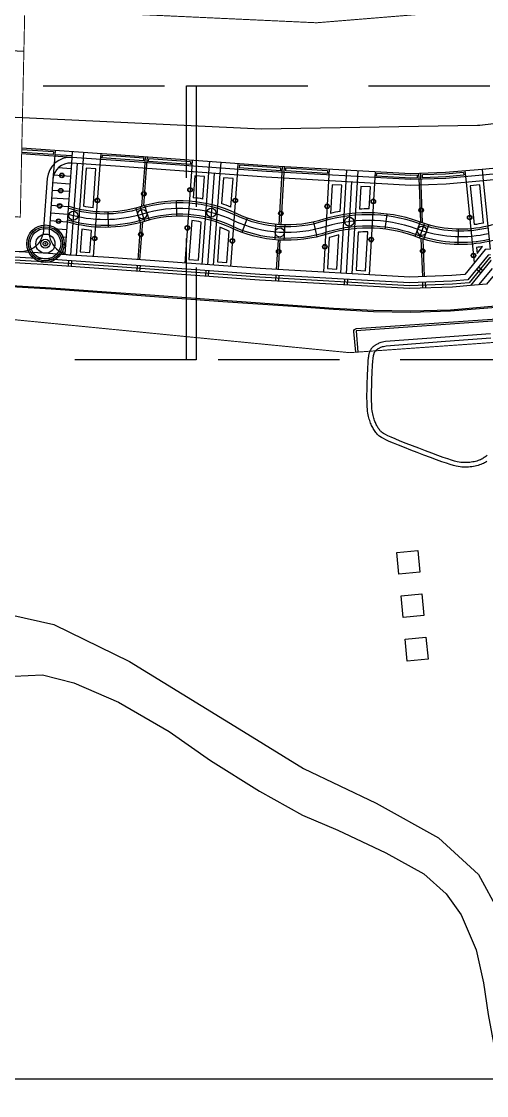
# Model space of a CAD drawing. Header units: millimetres. Extents: x -244126 to 368105, y -173968 to 259060.
# Drawn here: x -167372 to -166847, y 86745 to 87957 of the extents above; entities that cross this region are included whole.
import ezdxf
from ezdxf.xclip import XClip

# ---------------------------------------------------------------- set-up
doc = ezdxf.new("R2010")
doc.units = ezdxf.units.MM
doc.header["$MEASUREMENT"] = 0
doc.header["$XCLIPFRAME"] = 0
doc.linetypes.add('HIDDEN', pattern=[9.525, 6.35, -3.175])
for name, color, linetype in [('CONTOUR 0.50M', 8, 'Continuous'), ('CPP-LINE1', 1, 'Continuous'), ('POCH Draft 01', 241, 'Continuous'), ('Top Slope', 11, 'Continuous'), ('WALL', 2, 'Continuous')]:
    doc.layers.add(name, color=color, linetype=linetype)

# ---------------------------------------------------------------- blocks, each defined once
blk = doc.blocks.new('A$Cd4a0c64f')
at = {"layer": 'POCH Draft 01', "color": 8}
blk.add_lwpolyline([(1672.75, 549.33), (1648.14, 550.6)], dxfattribs=at)
blk = doc.blocks.new('A$C69619acb')
at = {"layer": 'WALL', "color": 1}
for p, q in [((1853.09, 798.4), (1853.16, 799.17)), ((1853.16, 799.17), (1853.23, 799.8)), ((1853.23, 799.8), (1853.3, 800.3)), ((1853.3, 800.3), (1853.37, 800.73)), ((1853.37, 800.73), (1853.44, 801.1)), ((1853.44, 801.1), (1853.52, 801.45)), ((1853.52, 801.45), (1853.6, 801.79)), ((1853.6, 801.79), (1853.69, 802.11)), ((1853.69, 802.11), (1853.79, 802.42)), ((1853.79, 802.42), (1853.89, 802.72)), ((1853.89, 802.72), (1853.99, 803)), ((1854.01, 803.05), (1853.99, 803)), ((1855.48, 798.2), (1855.55, 798.93)), ((1855.55, 798.93), (1855.61, 799.5)), ((1855.61, 799.5), (1855.67, 799.94)), ((1855.67, 799.94), (1855.73, 800.29)), ((1855.73, 800.29), (1855.79, 800.61)), ((1855.79, 800.61), (1855.86, 800.91)), ((1855.86, 800.91), (1855.93, 801.19)), ((1855.93, 801.19), (1856, 801.45)), ((1856, 801.45), (1856.07, 801.69)), ((1856.07, 801.69), (1856.15, 801.91)), ((1856.15, 801.91), (1856.22, 802.11)), ((1856.22, 802.11), (1856.3, 802.3)), ((1856.3, 802.3), (1856.38, 802.47)), ((1856.38, 802.47), (1856.47, 802.63)), ((1856.47, 802.63), (1856.55, 802.78)), ((1856.55, 802.78), (1856.65, 802.93)), ((1856.65, 802.93), (1856.74, 803.07)), ((1856.74, 803.07), (1856.85, 803.2)), ((1856.85, 803.2), (1856.89, 803.25)), ((1852.69, 791.21), (1852.77, 793.13)), ((1852.77, 793.13), (1852.86, 794.83)), ((1852.86, 794.83), (1852.94, 796.26)), ((1852.94, 796.26), (1853.02, 797.44)), ((1853.02, 797.44), (1853.09, 798.4)), ((1855.09, 791.11), (1855.17, 793.02)), ((1855.17, 793.02), (1855.26, 794.71)), ((1855.26, 794.71), (1855.34, 796.12)), ((1855.34, 796.12), (1855.41, 797.27)), ((1855.41, 797.27), (1855.48, 798.2)), ((1852.53, 786.95), (1852.6, 789.13)), ((1852.6, 789.13), (1852.69, 791.21)), ((1854.93, 786.87), (1855, 789.04)), ((1855, 789.04), (1855.09, 791.11)), ((1852.38, 780.46), (1852.41, 782.55)), ((1852.41, 782.55), (1852.46, 784.74)), ((1852.46, 784.74), (1852.53, 786.95)), ((1854.78, 780.44), (1854.81, 782.51)), ((1854.81, 782.51), (1854.86, 784.67)), ((1854.86, 784.67), (1854.93, 786.87)), ((1852.38, 778.52), (1852.38, 780.46)), ((1852.4, 776.79), (1852.38, 778.52)), ((1852.45, 775.25), (1852.4, 776.79)), ((1854.78, 778.53), (1854.78, 780.44)), ((1854.8, 776.84), (1854.78, 778.53)), ((1854.84, 775.36), (1854.8, 776.84)), ((1852.52, 773.89), (1852.45, 775.25)), ((1852.62, 772.68), (1852.52, 773.89)), ((1852.74, 771.6), (1852.62, 772.68)), ((1852.87, 770.63), (1852.74, 771.6)), ((1853.03, 769.74), (1852.87, 770.63)), ((1854.91, 774.05), (1854.84, 775.36)), ((1855.01, 772.91), (1854.91, 774.05)), ((1855.12, 771.9), (1855.01, 772.91)), ((1855.24, 771.01), (1855.12, 771.9)), ((1855.39, 770.2), (1855.24, 771.01)), ((1853.21, 768.92), (1853.03, 769.74)), ((1853.4, 768.14), (1853.21, 768.92)), ((1853.6, 767.4), (1853.4, 768.14)), ((1853.82, 766.69), (1853.6, 767.4)), ((1854.06, 766.02), (1853.82, 766.69)), ((1854.3, 765.37), (1854.06, 766.02)), ((1854.56, 764.76), (1854.3, 765.37)), ((1855.55, 769.45), (1855.39, 770.2)), ((1855.72, 768.74), (1855.55, 769.45)), ((1855.91, 768.07), (1855.72, 768.74)), ((1856.1, 767.44), (1855.91, 768.07)), ((1856.31, 766.83), (1856.1, 767.44)), ((1856.53, 766.26), (1856.31, 766.83)), ((1856.76, 765.71), (1856.53, 766.26)), ((1857, 765.17), (1856.76, 765.71)), ((1857.25, 764.66), (1857, 765.17)), ((1854.82, 764.16), (1854.56, 764.76)), ((1855.1, 763.59), (1854.82, 764.16)), ((1855.38, 763.04), (1855.1, 763.59)), ((1855.67, 762.5), (1855.38, 763.04)), ((1855.98, 761.98), (1855.67, 762.5)), ((1856.29, 761.48), (1855.98, 761.98)), ((1856.61, 761), (1856.29, 761.48)), ((1856.95, 760.53), (1856.61, 761)), ((1857.3, 760.09), (1856.95, 760.53)), ((1857.5, 764.16), (1857.25, 764.66)), ((1857.66, 759.66), (1857.3, 760.09)), ((1857.76, 763.68), (1857.5, 764.16)), ((1858.04, 759.24), (1857.66, 759.66)), ((1858.03, 763.22), (1857.76, 763.68)), ((1858.3, 762.78), (1858.03, 763.22)), ((1858.51, 758.82), (1858.04, 759.24)), ((1858.58, 762.37), (1858.3, 762.78)), ((1858.87, 761.97), (1858.58, 762.37)), ((1859.16, 761.6), (1858.87, 761.97)), ((1859.45, 761.25), (1859.16, 761.6)), ((1859.73, 760.95), (1859.45, 761.25)), ((1860.04, 760.68), (1859.73, 760.95)), ((1860.46, 760.36), (1860.04, 760.68)), ((1861.11, 759.95), (1860.46, 760.36)), ((1862.05, 759.44), (1861.11, 759.95)), ((1863.35, 758.8), (1862.05, 759.44)), ((1859.1, 758.38), (1858.51, 758.82)), ((1859.9, 757.88), (1859.1, 758.38)), ((1860.95, 757.3), (1859.9, 757.88)), ((1862.32, 756.63), (1860.95, 757.3)), ((1864.07, 755.84), (1862.32, 756.63)), ((1865.04, 758.03), (1863.35, 758.8)), ((1866.26, 754.9), (1864.07, 755.84)), ((1867.19, 757.11), (1865.04, 758.03)), ((1868.92, 753.8), (1866.26, 754.9)), ((1869.83, 756.03), (1867.19, 757.11)), ((1871.97, 752.58), (1868.92, 753.8)), ((1872.85, 754.81), (1869.83, 756.03)), ((1876.14, 753.52), (1872.85, 754.81)), ((1879.58, 752.2), (1876.14, 753.52)), ((1875.27, 751.29), (1871.97, 752.58)), ((1878.72, 749.96), (1875.27, 751.29)), ((1882.2, 748.64), (1878.72, 749.96)), ((1883.04, 750.88), (1879.58, 752.2)), ((1885.57, 747.38), (1882.2, 748.64)), ((1886.4, 749.63), (1883.04, 750.88)), ((1889.55, 748.48), (1886.4, 749.63)), ((1892.35, 747.48), (1889.55, 748.48)), ((1914.55, 747.96), (1914.16, 747.64)), ((1914.91, 748.31), (1914.55, 747.96)), ((1915.28, 748.7), (1914.91, 748.31)), ((1888.73, 746.22), (1885.57, 747.38)), ((1891.56, 745.21), (1888.73, 746.22)), ((1893.96, 744.39), (1891.56, 745.21)), ((1894.72, 746.67), (1892.35, 747.48)), ((1895.96, 743.74), (1893.96, 744.39)), ((1896.68, 746.03), (1894.72, 746.67)), ((1897.63, 743.24), (1895.96, 743.74)), ((1898.28, 745.55), (1896.68, 746.03)), ((1899.01, 742.87), (1897.63, 743.24)), ((1899.58, 745.2), (1898.28, 745.55)), ((1900.18, 742.62), (1899.01, 742.87)), ((1900.63, 744.97), (1899.58, 745.2)), ((1901.19, 742.45), (1900.18, 742.62)), ((1901.5, 744.83), (1900.63, 744.97)), ((1902.09, 742.36), (1901.19, 742.45)), ((1902.27, 744.75), (1901.5, 744.83)), ((1902.95, 742.32), (1902.09, 742.36)), ((1903.02, 744.72), (1902.27, 744.75)), ((1903.82, 742.31), (1902.95, 742.32)), ((1903.8, 744.71), (1903.02, 744.72)), ((1904.6, 744.73), (1903.8, 744.71)), ((1904.69, 742.33), (1903.82, 742.31)), ((1905.4, 744.77), (1904.6, 744.73)), ((1905.57, 742.38), (1904.69, 742.33)), ((1906.19, 744.84), (1905.4, 744.77)), ((1906.45, 742.46), (1905.57, 742.38)), ((1906.98, 744.94), (1906.19, 744.84)), ((1907.31, 742.56), (1906.45, 742.46)), ((1907.75, 745.06), (1906.98, 744.94)), ((1908.16, 742.7), (1907.31, 742.56)), ((1908.5, 745.2), (1907.75, 745.06)), ((1909, 742.86), (1908.16, 742.7)), ((1909.22, 745.37), (1908.5, 745.2)), ((1909.8, 743.04), (1909, 742.86)), ((1909.9, 745.55), (1909.22, 745.37)), ((1910.58, 743.25), (1909.8, 743.04)), ((1910.55, 745.76), (1909.9, 745.55)), ((1911.16, 745.98), (1910.55, 745.76)), ((1911.32, 743.49), (1910.58, 743.25)), ((1911.74, 746.22), (1911.16, 745.98)), ((1912.03, 743.74), (1911.32, 743.49)), ((1912.29, 746.48), (1911.74, 746.22)), ((1912.71, 744.02), (1912.03, 743.74)), ((1912.8, 746.75), (1912.29, 746.48)), ((1913.35, 744.33), (1912.71, 744.02)), ((1913.29, 747.03), (1912.8, 746.75)), ((1913.74, 747.33), (1913.29, 747.03)), ((1913.97, 744.65), (1913.35, 744.33)), ((1914.16, 747.64), (1913.74, 747.33)), ((1914.56, 745), (1913.97, 744.65)), ((1915.11, 745.36), (1914.56, 745))]:
    blk.add_line(p, q, dxfattribs=at)
for points in [[(1665.98, 664.97), (1688.5, 660.04), (1728.05, 640.54), (1755.65, 623.65), (1787.73, 604.02), (1819.15, 584.64), (1857.16, 566.33), (1889.9, 548.25), (1910.81, 529), (1921.5, 509.55), (1927.63, 484.42), (1932.31, 463.26), (1936.37, 437.59), (1944.34, 407.33), (1956.2, 377.61), (1966.23, 362.07), (1982.75, 343.75)], [(1667.54, 632.87), (1682.42, 633.53), (1698.98, 629.37), (1722.26, 619.38), (1748.88, 604.01), (1770.4, 588.76), (1796.03, 572.78), (1818.67, 560.07), (1837.21, 552.21), (1862.34, 540.37), (1882.2, 529.36), (1893.82, 519.02), (1901.69, 507.94), (1909.57, 489.65), (1913.4, 472.43), (1915.8, 455.69), (1919.74, 435.25), (1926.37, 409.42), (1937.81, 383.85), (1948.01, 364.58), (1955.04, 354.31), (1976.44, 331.06)]]:
    blk.add_lwpolyline(points, dxfattribs=at)
blk = doc.blocks.new('A$C01de73fd')
at = {"layer": 'WALL', "color": 3}
for points in [[(1731.52, 268.91), (1732.61, 257.54), (1721.71, 256.5), (1720.63, 267.88)], [(1733.69, 246.16), (1734.77, 234.79), (1723.88, 233.75), (1722.79, 245.12)], [(1735.86, 223.41), (1736.94, 212.03), (1726.04, 210.99), (1724.96, 222.37)]]:
    blk.add_lwpolyline(points, close=True, dxfattribs=at)
blk = doc.blocks.new('A$C4f9aee8a')
at = {"layer": 'WALL', "color": 1}
for p, q in [((0, 0.36), (0.8, 0.44)), ((0.36, 0.8), (0.44, 0))]:
    blk.add_line(p, q, dxfattribs=at)
blk = doc.blocks.new('G$CE2FEF259')
at = {"layer": 'CONTOUR 0.50M', "color": 8}
blk.add_lwpolyline([(1683.1, 867.28), (1683.02, 866.22, -0.260806), (1676.57, 856.43)], format="xyb", dxfattribs=at)
for points in [[(1686.09, 867.07), (1686.03, 866.25)], [(1697.17, 853.41), (1683.34, 854.37), (1676.75, 854.73), (1670.37, 855.1)]]:
    blk.add_lwpolyline(points, dxfattribs=at)
for radius in [9.8, 5]:
    blk.add_circle((1684.03, 859.34), radius, dxfattribs=at)
blk.add_arc((1698, 865.39), 12, 175.8597, 234.8266, dxfattribs=at)
at = {"layer": 'CPP-LINE1', "color": 8, "linetype": 'HIDDEN', "ltscale": 10, "elevation": -2.5}
for points in [[(1587.54, 942.06), (1762.92, 942.06), (1762.92, 798.56), (1587.54, 798.56)], [(1757.92, 942.06), (1933.3, 942.06), (1933.3, 798.56), (1757.92, 798.56)]]:
    blk.add_lwpolyline(points, close=True, dxfattribs=at)
at = {"layer": 'Defpoints', "color": 8, "const_width": 0.5}
for points in [[(2549.15, 662.85), (2503.78, 814.91), (2441.29, 1053.38), (2048.09, 993.16), (1825.99, 975), (1673.23, 982.09), (1670.87, 873.28), (1554.89, 878.03), (1447.59, 873.26), (1307.93, 862.12), (1225.32, 859.45), (1154.54, 875.62), (818.71, 955.83)], [(859.98, 893.97), (1207.09, 811.27), (1252.47, 807.84), (1658.62, 820.44), (1843.24, 802.28), (2181.15, 826.21), (2259.46, 835.5), (2406.89, 847.94), (2438.44, 829.31), (2456.95, 798.94), (2495.37, 647.09), (2549.15, 662.85)]]:
    blk.add_lwpolyline(points, dxfattribs=at)
at = {"layer": 'Top Slope', "color": 8, "ltscale": 0.1}
for p, q in [((1697.79, 904.49), (1671.59, 906.31)), ((1688.11, 905.97), (1671.64, 907.11)), ((1697.84, 905.29), (1688.9, 905.91)), ((1698.04, 907.48), (1697.61, 901.5)), ((1704.03, 907.07), (1703.59, 901.08)), ((1713.75, 905.59), (1713.64, 904.2)), ((1700.6, 901.29), (1697.14, 853.45)), ((1735.49, 902.64), (1735.59, 904.03)), ((1736.01, 898.79), (1736.45, 904.77)), ((1737.01, 898.72), (1737.44, 904.7)), ((1738.08, 902.45), (1738.18, 903.85)), ((1760.03, 902.26), (1759.93, 900.87)), ((1769.86, 902.35), (1769.43, 896.37)), ((1775.84, 901.92), (1775.41, 895.94)), ((1785.56, 900.42), (1785.46, 899.02)), ((1688.42, 895.37), (1697.12, 894.74)), ((1690.93, 899.2), (1697.41, 898.73)), ((1734.58, 878.93), (1736.01, 898.79)), ((1735.6, 879.22), (1737.01, 898.72)), ((1769.43, 896.37), (1765.96, 848.5)), ((1772.42, 896.15), (1768.95, 848.28)), ((1775.41, 895.94), (1771.94, 848.06)), ((1807.25, 897.56), (1807.33, 898.95)), ((1807.83, 893.72), (1808.18, 899.71)), ((1808.83, 893.66), (1809.17, 899.65)), ((1809.85, 897.41), (1809.93, 898.8)), ((1831.79, 897.56), (1831.71, 896.16)), ((1841.62, 897.8), (1841.28, 891.81)), ((1847.61, 897.46), (1847.27, 891.47)), ((1857.35, 896.1), (1857.27, 894.7)), ((1878.87, 893.8), (1878.82, 895.2)), ((1879.8, 890.03), (1879.59, 896.03)), ((1880.8, 890.07), (1880.59, 896.07)), ((1881.47, 893.9), (1881.41, 895.3)), ((1902.97, 896.58), (1903.11, 895.19)), ((1912.65, 898.25), (1913.25, 892.28)), ((1687.85, 891.41), (1696.83, 890.76)), ((1806.44, 869.26), (1807.83, 893.72)), ((1807.44, 869.2), (1808.83, 893.66)), ((1841.28, 891.81), (1838.55, 843.89)), ((1844.28, 891.64), (1841.54, 843.71)), ((1847.27, 891.47), (1844.54, 843.54)), ((1880.51, 870.6), (1879.8, 890.03)), ((1881.53, 870.23), (1880.8, 890.07)), ((1913.25, 892.28), (1916.84, 856.46)), ((1687.28, 883.43), (1696.25, 882.78)), ((1687.56, 887.42), (1696.54, 886.77)), ((1686.99, 879.44), (1695.96, 878.79)), ((1731.29, 877.98), (1733.65, 870.33)), ((1733.6, 878.64), (1735.95, 870.99)), ((1735.91, 879.3), (1738.26, 871.65)), ((1752.89, 873.73), (1752.71, 881.73)), ((1686.7, 875.45), (1695.68, 874.8)), ((1716.67, 875.89), (1716.85, 867.89)), ((1789.67, 872.77), (1786.95, 865.24)), ((1861.94, 866.94), (1862.95, 874.88)), ((1686.41, 871.46), (1695.39, 870.81)), ((1688.19, 867.32), (1695.1, 866.82)), ((1732.55, 850.91), (1733.96, 870.41)), ((1733.54, 850.84), (1734.98, 870.7)), ((1804.55, 869.41), (1804.09, 861.42)), ((1809.34, 869.13), (1808.88, 861.14)), ((1824.31, 870.67), (1826.09, 862.87)), ((1877.57, 863.16), (1880.29, 870.68)), ((1879.81, 862.31), (1882.54, 869.83)), ((1882.11, 861.6), (1884.84, 869.14)), ((1900.1, 866.88), (1899.93, 858.88)), ((1692.24, 863.01), (1694.81, 862.83)), ((1805.1, 845.79), (1805.98, 861.27)), ((1806.1, 845.74), (1806.98, 861.21)), ((1881.55, 842.07), (1880.82, 861.98)), ((1882.55, 842.1), (1881.84, 861.68)), ((1691.97, 855.01), (1694.23, 854.85)), ((1693.02, 858.95), (1694.52, 858.84)), ((1696.17, 850.48), (1695.96, 847.48)), ((1697.67, 850.37), (1697.46, 847.38)), ((1732.08, 847.94), (1731.86, 844.95)), ((1733.58, 847.83), (1733.36, 844.84)), ((1767.99, 845.34), (1767.77, 842.35)), ((1769.48, 845.23), (1769.27, 842.24)), ((1909.77, 846.01), (1912.09, 844.11)), ((1910.71, 847.17), (1913.04, 845.27)), ((1804.68, 842.81), (1804.51, 839.82)), ((1806.18, 842.73), (1806.01, 839.73)), ((1840.62, 840.76), (1840.45, 837.77)), ((1842.12, 840.68), (1841.95, 837.68)), ((1881.41, 839.06), (1881.52, 836.06)), ((1882.91, 839.11), (1883.02, 836.12))]:
    blk.add_line(p, q, dxfattribs=at)
for points in [[(1688.21, 907.36), (1671.6, 908.52)], [(1688.21, 907.36), (1688.11, 905.97)], [(1735.59, 904.03), (1721.05, 905.09), (1713.75, 905.59)], [(1688.55, 901.09), (1687.98, 893.17)], [(1735.49, 902.64), (1720.95, 903.69), (1713.64, 904.2)], [(1759.93, 900.87), (1738.08, 902.45)], [(1760.03, 902.26), (1738.18, 903.85)], [(1807.33, 898.95), (1799.95, 899.37), (1785.56, 900.42)], [(1807.25, 897.56), (1799.86, 897.98), (1785.46, 899.02)], [(1831.71, 896.16), (1809.85, 897.41)], [(1831.79, 897.56), (1809.93, 898.8)], [(1878.87, 893.8), (1875.3, 893.67), (1857.27, 894.7)], [(1878.82, 895.2), (1875.31, 895.07), (1857.35, 896.1)], [(1902.97, 896.58), (1893.52, 895.74), (1881.41, 895.3)], [(1903.11, 895.19), (1893.61, 894.34), (1881.47, 893.9)], [(1905.9, 838.91), (1897.14, 838.13), (1874.72, 837.32), (1796.23, 841.79), (1716.97, 847.53), (1683.03, 849.88), (1676.5, 850.24), (1658.88, 851.25)], [(1917.29, 851.98), (1916.53, 851.91), (1905.9, 838.91)], [(1917.85, 846.42), (1910.84, 837.85)], [(1919.9, 825.99), (1915.74, 825.6), (1896.15, 823.99), (1875.12, 823.35), (1855.72, 823.67), (1834.88, 824.87), (1813.5, 826.39), (1776.92, 828.94), (1738.75, 831.73), (1718.44, 833.17), (1687.03, 835.52), (1669.02, 836.53), (1658.21, 837.04)]]:
    blk.add_lwpolyline(points, dxfattribs=at)
for points in [[(1916.03, 864.53, -0.135697), (1881.18, 866.07, 0.16832), (1830.93, 868.36, -0.190932), (1782.65, 871.35, 0.1875), (1734.78, 874.82, -0.150148), (1695.68, 874.8)], [(1915.73, 867.54, -0.13685), (1882.19, 868.89, 0.168134), (1830.04, 871.22, -0.191076), (1783.93, 874.06, 0.187479), (1733.9, 877.68, -0.152918), (1695.9, 877.87)], [(1916.34, 861.52, -0.134662), (1880.15, 863.25, 0.168512), (1831.82, 865.49, -0.190795), (1781.37, 868.64, 0.187523), (1735.66, 871.95, -0.147624), (1695.45, 871.73)], [(1846.48, 802.51), (1845.52, 813.33, -0.419862), (1846.91, 814.95), (1920.5, 820.07)]]:
    blk.add_lwpolyline(points, format="xyb", dxfattribs=at)
for centre in [(1770.93, 875.61), (1698.62, 873.97), (1734.78, 874.82), (1843.09, 870.91), (1806.71, 865.23), (1881.18, 866.07)]:
    blk.add_circle(centre, 2.4, dxfattribs=at)
at = {"layer": 'WALL', "color": 8}
for p, q in [((1713.01, 906.45), (1712.57, 900.46)), ((1697.61, 901.5), (1694.17, 854.01)), ((1703.59, 901.08), (1700.13, 853.21)), ((1712.57, 900.46), (1709.11, 852.59)), ((1760.88, 903), (1760.45, 897.02)), ((1784.82, 901.27), (1784.39, 895.29)), ((1705.44, 898.95), (1703.99, 878.92)), ((1710.43, 898.6), (1705.44, 898.95)), ((1708.95, 878.19), (1710.43, 898.6)), ((1760.45, 897.02), (1756.98, 849.15)), ((1762.3, 894.88), (1761.47, 883.38)), ((1767.29, 894.52), (1762.3, 894.88)), ((1766.43, 882.71), (1767.29, 894.52)), ((1784.39, 895.29), (1780.92, 847.41)), ((1832.64, 898.31), (1832.29, 892.32)), ((1856.6, 896.94), (1856.26, 890.95)), ((1903.68, 897.45), (1904.28, 891.48)), ((1777.26, 893.8), (1776.28, 880.3)), ((1782.25, 893.44), (1777.26, 893.8)), ((1781.17, 878.54), (1782.25, 893.44)), ((1832.29, 892.32), (1829.56, 844.4)), ((1834.18, 890.21), (1833.32, 875.21)), ((1839.17, 889.92), (1834.18, 890.21)), ((1838.39, 876.27), (1839.17, 889.92)), ((1849.15, 889.36), (1848.47, 877.41)), ((1854.15, 889.07), (1849.15, 889.36)), ((1853.49, 877.52), (1854.15, 889.07)), ((1856.26, 890.95), (1853.52, 843.03)), ((1904.28, 891.48), (1908.52, 849.23)), ((1911.45, 890.11), (1906.47, 889.67)), ((1906.47, 889.67), (1908.52, 869.3)), ((1913.46, 870.11), (1911.45, 890.11)), ((1703.12, 866.88), (1702.27, 855.07)), ((1707.26, 854.72), (1708.09, 866.22)), ((1760.6, 871.41), (1759.12, 851)), ((1764.11, 850.63), (1765.56, 870.67)), ((1775.39, 867.92), (1774.08, 849.91)), ((1779.07, 849.55), (1780.25, 865.85)), ((1832.6, 862.59), (1831.67, 846.28)), ((1836.66, 846), (1837.69, 863.9)), ((1847.78, 865.35), (1846.65, 845.43)), ((1851.64, 845.14), (1852.8, 865.52)), ((1702.27, 855.07), (1707.26, 854.72)), ((1909.72, 857.35), (1910.03, 854.24)), ((1910.03, 854.24), (1912.95, 857.81)), ((1759.12, 851), (1764.11, 850.63)), ((1774.08, 849.91), (1779.07, 849.55)), ((1682.92, 848.39), (1676.41, 848.74)), ((1831.67, 846.28), (1836.66, 846)), ((1846.65, 845.43), (1851.64, 845.14))]:
    blk.add_line(p, q, dxfattribs=at)
for points in [[(1660.62, 926.01), (1672, 925.41)], [(1910.33, 921.37), (1911.54, 921.39), (1972.88, 928.92)], [(1672, 925.41), (1797.08, 919.4), (1910.33, 921.37)], [(1975.35, 904.37), (1929.2, 899.73), (1912.65, 898.25), (1893.47, 896.54), (1875.32, 895.88), (1800.01, 900.17), (1721.11, 905.88), (1671.65, 909.31)], [(1689.06, 908.11), (1688.55, 901.09)], [(1687.98, 893.17), (1686.09, 867.07)], [(1916.84, 856.46), (1914.24, 856.23), (1903.61, 843.23), (1896.86, 842.62), (1874.76, 841.82), (1796.52, 846.28), (1717.29, 852.02), (1697.17, 853.41)], [(1676.41, 848.74), (1658.81, 849.75)], [(1905.14, 840.35), (1897.04, 839.63), (1874.73, 838.82), (1796.32, 843.29), (1717.08, 849.03), (1683.13, 851.38), (1676.58, 851.73), (1658.95, 852.75)], [(1917.44, 850.49), (1917.29, 850.47), (1906.66, 837.48), (1897.23, 836.63), (1874.7, 835.81), (1796.13, 840.3), (1716.86, 846.03), (1682.92, 848.39)], [(1917.14, 853.47), (1915.76, 853.35), (1905.14, 840.35)], [(1918.28, 842.2), (1915.02, 838.22), (1906.66, 837.48)], [(1919.84, 826.59), (1915.69, 826.2), (1896.11, 824.59), (1875.11, 823.95), (1855.74, 824.27), (1834.92, 825.47), (1813.55, 826.99), (1776.96, 829.54), (1738.79, 832.33), (1718.49, 833.77), (1687.07, 836.11), (1669.05, 837.13), (1658.24, 837.64)], [(1920.62, 818.87), (1846.69, 813.74), (1847.68, 802.6)], [(1854.01, 803.05), (1854.11, 803.28), (1854.23, 803.54), (1854.36, 803.79), (1854.5, 804.03), (1854.65, 804.26), (1854.81, 804.49), (1854.97, 804.7), (1855.15, 804.91), (1855.34, 805.12), (1855.53, 805.31), (1855.74, 805.51), (1855.95, 805.69), (1856.18, 805.88), (1856.43, 806.06), (1856.69, 806.24), (1856.98, 806.42), (1857.28, 806.6), (1857.61, 806.79), (1857.96, 806.97), (1858.35, 807.16), (1858.79, 807.35), (1859.29, 807.54), (1859.86, 807.72), (1860.51, 807.91), (1861.26, 808.09), (1862.12, 808.26), (1893.4, 810.64), (1917.14, 812.4)], [(1856.89, 803.25), (1856.96, 803.33), (1857.07, 803.46), (1857.2, 803.59), (1857.34, 803.72), (1857.49, 803.85), (1857.65, 803.97), (1857.82, 804.1), (1858.02, 804.24), (1858.24, 804.38), (1858.48, 804.53), (1858.75, 804.68), (1859.04, 804.83), (1859.35, 804.98), (1859.69, 805.12), (1860.08, 805.27), (1860.55, 805.43), (1861.11, 805.58), (1861.78, 805.74), (1862.45, 805.88), (1893.58, 808.24), (1917.31, 810.01)]]:
    blk.add_lwpolyline(points, dxfattribs=at)
for points in [[(1975.65, 901.39), (1929.48, 896.75), (1912.95, 895.27), (1893.66, 893.54), (1875.29, 892.87), (1799.81, 897.18), (1720.89, 902.89), (1697.82, 904.49), (1697.79, 904.49, 0.41334), (1684.99, 893.39), (1683.1, 867.28)], [(1975.95, 898.4), (1929.77, 893.76), (1913.25, 892.28), (1893.84, 890.55), (1875.26, 889.87), (1799.62, 894.18), (1720.68, 899.9), (1697.62, 901.5), (1697.58, 901.5, 0.41334), (1687.98, 893.17)], [(1766.43, 882.71, 0.01734), (1761.47, 883.38, 0.01734)], [(1977.92, 878.77, 0.181562), (1928.79, 873.31, -0.057111), (1915.63, 868.54, -0.137264), (1882.53, 869.83, 0.168074), (1829.74, 872.18, -0.191126), (1784.36, 874.97, 0.187472), (1733.6, 878.64, -0.153902), (1695.97, 878.9)], [(1708.95, 878.19, -0.020698), (1703.99, 878.92, -0.020698)], [(1781.17, 878.54, 0.017975), (1776.28, 880.3, 0.017975)], [(1853.49, 877.52, 0.015142), (1848.47, 877.41, 0.015142)], [(1978.78, 870.23, 0.193873), (1932.38, 866.16, -0.061113), (1916.44, 860.52, -0.134341), (1879.81, 862.31, 0.168578), (1832.12, 864.54, -0.190751), (1780.95, 867.73, 0.187531), (1735.95, 870.99, -0.146833), (1695.38, 870.71)], [(1838.39, 876.27, 0.015631), (1833.32, 875.21, 0.015631)], [(1708.09, 866.22, -0.01726), (1703.12, 866.88, -0.01726)], [(1765.56, 870.67, 0.020814), (1760.6, 871.41, 0.020814)], [(1780.25, 865.85, -0.000611), (1780.09, 865.92, 0.021211), (1775.39, 867.92, 0.021211)], [(1913.46, 870.11, -0.02107), (1908.52, 869.3, -0.02107)], [(1837.69, 863.9, 0.018141), (1832.71, 862.63, -0.000386), (1832.6, 862.59, -0.000386)], [(1852.8, 865.52, 0.017729), (1847.78, 865.35, 0.017729)], [(1676.57, 856.43, -0.1345), (1670.37, 855.11), (1659.09, 855.75)], [(1912.95, 857.81, -0.011419), (1909.72, 857.35, -0.011419)]]:
    blk.add_lwpolyline(points, format="xyb", dxfattribs=at)
for centre, radius in [((1692.63, 895.07), 1.2), ((1692.63, 895.07), 1), ((1759.76, 887.54), 1.2), ((1759.76, 887.54), 1), ((1692.05, 887.09), 1.2), ((1692.05, 887.09), 1), ((1711.24, 882.01), 1.2), ((1711.24, 882.01), 1), ((1735.55, 885.41), 1.2), ((1735.55, 885.41), 1), ((1783.42, 881.95), 1.2), ((1783.42, 881.95), 1), ((1691.48, 879.11), 1.2), ((1691.48, 879.11), 1), ((1831.53, 878.89), 1.2), ((1831.53, 878.89), 1), ((1855.71, 881.47), 1.2), ((1855.71, 881.47), 1), ((1880.78, 876.87), 1.2), ((1880.78, 876.87), 1), ((1690.9, 871.13), 1.2), ((1690.9, 871.13), 1), ((1807.28, 875.22), 1.2), ((1807.28, 875.22), 1), ((1906.13, 873.07), 1.2), ((1906.13, 873.07), 1), ((1684.03, 859.34), 8.9), ((1684.03, 859.34), 8), ((1758.32, 867.6), 1.2), ((1758.32, 867.6), 1), ((1684.03, 859.34), 2.4), ((1684.03, 859.34), 1.2), ((1709.79, 862.06), 1.2), ((1709.79, 862.06), 1), ((1734.01, 864.22), 1.2), ((1734.01, 864.22), 1), ((1781.89, 860.77), 1.2), ((1781.89, 860.77), 1), ((1854.58, 861.5), 1.2), ((1854.58, 861.5), 1), ((1806.14, 855.25), 1.2), ((1806.14, 855.25), 1), ((1830.32, 857.75), 1.2), ((1830.32, 857.75), 1), ((1881.56, 855.52), 1.2), ((1881.56, 855.52), 1), ((1908.13, 853.17), 1.2), ((1908.13, 853.17), 1)]:
    blk.add_circle(centre, radius, dxfattribs=at)
blk.add_arc((1698, 865.39), 12, 234.8266, 266.0307, dxfattribs=at)
at = {"layer": 'Top Slope', "color": 8, "ltscale": 0.1}
blk.add_blockref('A$Cd4a0c64f', (0, 410.57), dxfattribs=at)
at = {"layer": 'WALL', "color": 8}
for name, p in [('A$C69619acb', (0, 0)), ('A$C01de73fd', (147.42, 429.83))]:
    blk.add_blockref(name, p, dxfattribs=at)
at = {"layer": 'WALL', "color": 8, "rotation": 350.2354024597686}
blk.add_blockref('A$C4f9aee8a', (1683.57, 859.01), dxfattribs=at)

msp = doc.modelspace()

# ---------------------------------------------------------------- linework, layer by layer
at = {"layer": 'WALL'}
msp.add_lwpolyline([(-170496.18257, 88836.72277), (-165371.33862, 88836.72277), (-165371.33862, 86763.55111), (-170496.18257, 86763.55111)], close=True, dxfattribs=at)

# ---------------------------------------------------------------- block references
ref = msp.add_blockref('G$CE2FEF259', (-170976.46562, 85853.65289), dxfattribs=dict(at, xscale=2.15622, yscale=2.15622, zscale=2.15622))
XClip(ref).set_block_clipping_path([(229.8917036206, 427.7812507302), (2596.1703750715, 1370.8402830809)])

doc.saveas('drawing.dxf')
